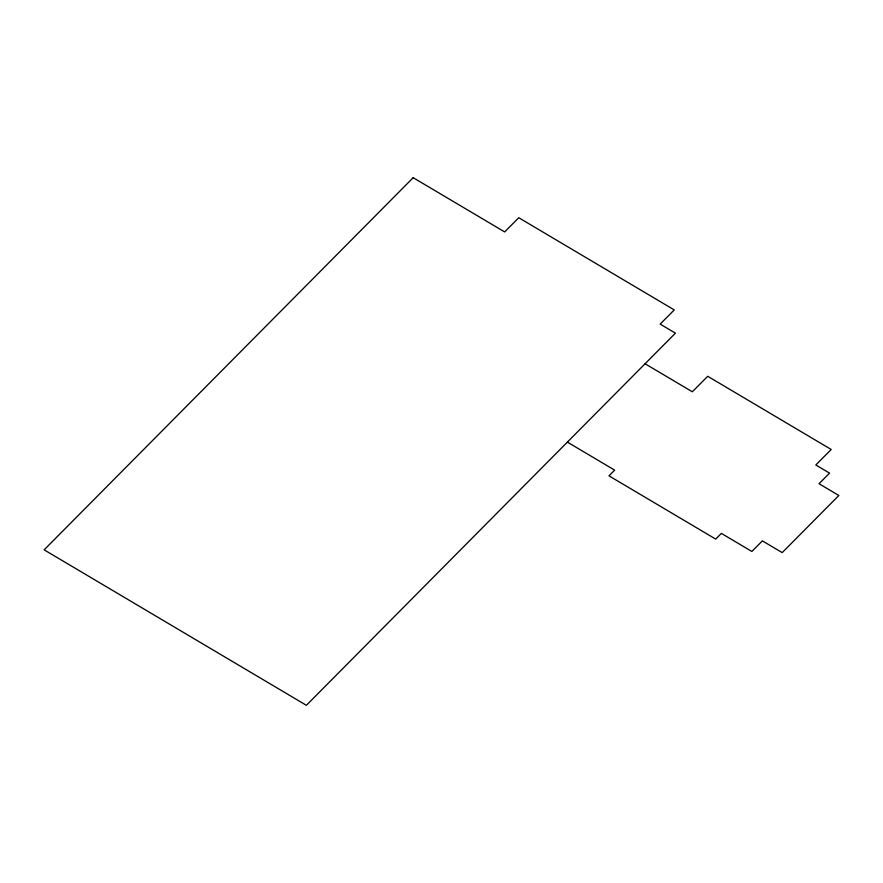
<?xml version="1.0" encoding="UTF-8"?>
<svg xmlns="http://www.w3.org/2000/svg" width="883" height="883" viewBox="0 0 883 883"><rect width="100%" height="100%" fill="white"/><g stroke="black" fill="none" stroke-linecap="round" stroke-linejoin="round"><path stroke-width="1.32" d="M645.076 363.763L692.338 391.776L707.713 376.279L831.201 449.48L815.826 464.988L829.556 473.122L819.027 483.729L838.85 495.484L782.195 552.615L762.382 540.86L751.863 551.467L721.367 533.398L715.705 539.105L608.983 475.838L614.645 470.131L567.383 442.107M413.189 177.693L44.15 549.844L306.379 705.307L675.429 333.156L660.175 324.116L674.259 309.922L518.751 217.726L504.668 231.931L413.189 177.693"/></g></svg>
